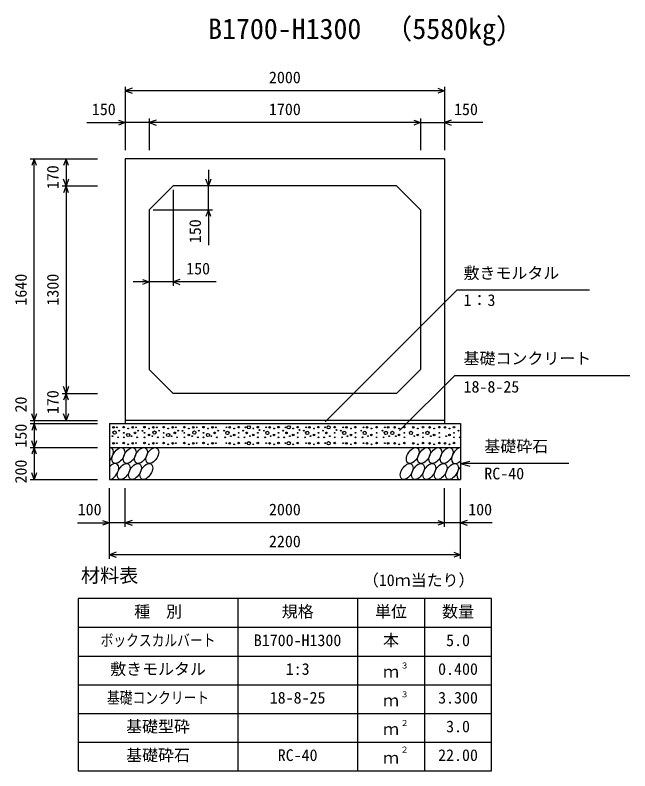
# Model space of a CAD drawing. Units: millimetres, scale not verified. Extents: x -50400 to 50400, y -17820 to 17820.
# Drawn here: x 31819 to 35672, y -10115 to -5377 of the extents above; entities that cross this region are included whole.
import ezdxf
from ezdxf.enums import TextEntityAlignment as Align

# ---------------------------------------------------------------- set-up
doc = ezdxf.new("R2010")
doc.units = ezdxf.units.MM
doc.header["$LTSCALE"] = 60
for name, color, linetype, lineweight in [('0-0_DIM', 7, 'Continuous', 25), ('0-2_HATCH', 6, 'Continuous', 25), ('0-3_HYO', 3, 'Continuous', 25), ('0-4_HYO2', 4, 'Continuous', 25), ('0-5_OUTLINE', 3, 'Continuous', 25), ('0-7_TXT', 7, 'Continuous', 25)]:
    doc.layers.add(name, color=color, linetype=linetype, lineweight=lineweight)
doc.styles.add('ＭＳ ゴシック', font='')
doc.styles.get('ＭＳ ゴシック').set_extended_font_data('MS Gothic')

msp = doc.modelspace()

# ---------------------------------------------------------------- linework, layer by layer
at = {"layer": '0-0_DIM'}
for p, q in [((32509.98, -5826.22), (32509.98, -6223.11)), ((34509.98, -5826.22), (34509.98, -6223.11)), ((34509.98, -5851.22), (32509.98, -5851.22)), ((32269.24, -6051.22), (32509.98, -6051.22)), ((32659.98, -6051.22), (32509.98, -6051.22)), ((32659.98, -6026.22), (32659.98, -6223.11)), ((34359.98, -6051.22), (32659.98, -6051.22)), ((34359.98, -6026.22), (34359.98, -6223.11)), ((34359.98, -6051.22), (34509.98, -6051.22)), ((34750.73, -6051.22), (34509.98, -6051.22)), ((31913.88, -6278.11), (32334.98, -6278.11)), ((31938.88, -7918.11), (31938.88, -6278.11)), ((32138.88, -6278.11), (32138.88, -6448.11)), ((33030.84, -6348.11), (33030.84, -6448.11)), ((32113.88, -6448.11), (32334.98, -6448.11)), ((32138.88, -6448.11), (32138.88, -7748.11)), ((32809.98, -6473.11), (32809.98, -7074.68)), ((33030.84, -6598.11), (33030.84, -6448.11)), ((32684.98, -6598.11), (33055.84, -6598.11)), ((33030.84, -6598.11), (33030.84, -6818.99)), ((32659.98, -7049.68), (32559.98, -7049.68)), ((32809.98, -7049.68), (32659.98, -7049.68)), ((33079.45, -7049.68), (32809.98, -7049.68)), ((33761.17, -7927.69), (34586.48, -7102.38)), ((35418.89, -7102.38), (34586.48, -7102.38)), ((34228.01, -7981.84), (34572.07, -7637.78)), ((35671.62, -7637.78), (34572.07, -7637.78)), ((32113.88, -7748.11), (32334.98, -7748.11)), ((32138.88, -7918.11), (32138.88, -7748.11)), ((31913.88, -7918.11), (32334.98, -7918.11)), ((31913.88, -7938.11), (32334.98, -7938.11)), ((31938.88, -7918.11), (31938.88, -7938.11)), ((31938.88, -7938.11), (31938.88, -8088.11)), ((31913.88, -8088.11), (32334.98, -8088.11)), ((31938.88, -8088.11), (31938.88, -8288.11)), ((34609.98, -8188.11), (34667.94, -8172.58)), ((35289.79, -8188.11), (34609.98, -8188.11)), ((34609.98, -8188.11), (34667.94, -8203.64)), ((31913.88, -8288.11), (32334.98, -8288.11)), ((32409.98, -8784.72), (32409.98, -8343.11)), ((32509.98, -8584.72), (32509.98, -8343.11)), ((34509.98, -8584.72), (34509.98, -8343.11)), ((34509.98, -8584.72), (34509.98, -8343.11)), ((34609.98, -8784.72), (34609.98, -8343.11)), ((32210.44, -8559.72), (32409.98, -8559.72)), ((32509.98, -8559.72), (32409.98, -8559.72)), ((34509.98, -8559.72), (32509.98, -8559.72)), ((34609.98, -8559.72), (34509.98, -8559.72)), ((34809.53, -8559.72), (34609.98, -8559.72)), ((34609.98, -8759.72), (32409.98, -8759.72))]:
    msp.add_line(p, q, dxfattribs=at)
for points in [[(32552.27, -5835.83), (32509.98, -5851.22), (32552.27, -5866.61)], [(34467.7, -5835.83), (34509.98, -5851.22), (34467.7, -5866.61)], [(32467.7, -6035.83), (32509.98, -6051.22), (32467.7, -6066.61)], [(32702.27, -6035.83), (32659.98, -6051.22), (32702.27, -6066.61)], [(34317.7, -6035.83), (34359.98, -6051.22), (34317.7, -6066.61)], [(34552.27, -6035.83), (34509.98, -6051.22), (34552.27, -6066.61)], [(31954.27, -6320.4), (31938.88, -6278.11), (31923.49, -6320.4)], [(32154.27, -6320.4), (32138.88, -6278.11), (32123.49, -6320.4)], [(32154.27, -6405.83), (32138.88, -6448.11), (32123.49, -6405.83)], [(33046.23, -6405.83), (33030.84, -6448.11), (33015.44, -6405.83)], [(32154.27, -6490.4), (32138.88, -6448.11), (32123.49, -6490.4)], [(33046.23, -6640.4), (33030.84, -6598.11), (33015.44, -6640.4)], [(32617.7, -7034.29), (32659.98, -7049.68), (32617.7, -7065.07)], [(32852.27, -7034.29), (32809.98, -7049.68), (32852.27, -7065.07)], [(32154.27, -7705.83), (32138.88, -7748.11), (32123.49, -7705.83)], [(32154.27, -7790.4), (32138.88, -7748.11), (32123.49, -7790.4)], [(31954.27, -7875.83), (31938.88, -7918.11), (31923.49, -7875.83)], [(32154.27, -7875.83), (32138.88, -7918.11), (32123.49, -7875.83)], [(31954.27, -7980.4), (31938.88, -7938.11), (31923.49, -7980.4)], [(31954.27, -8045.83), (31938.88, -8088.11), (31923.49, -8045.83)], [(31954.27, -8130.4), (31938.88, -8088.11), (31923.49, -8130.4)], [(31954.27, -8245.83), (31938.88, -8288.11), (31923.49, -8245.83)], [(32367.7, -8544.33), (32409.98, -8559.72), (32367.7, -8575.12)], [(32552.27, -8544.33), (32509.98, -8559.72), (32552.27, -8575.12)], [(34467.7, -8544.33), (34509.98, -8559.72), (34467.7, -8575.12)], [(34652.27, -8544.33), (34609.98, -8559.72), (34652.27, -8575.12)], [(32452.27, -8744.33), (32409.98, -8759.72), (32452.27, -8775.12)], [(34567.7, -8744.33), (34609.98, -8759.72), (34567.7, -8775.12)]]:
    msp.add_lwpolyline(points, dxfattribs=at)
at = {"layer": '0-2_HATCH'}
for centre, radius in [((32436.02, -7960.93), 5), ((32457.05, -7960.93), 2.5), ((32499.95, -7960.06), 5), ((32556.02, -7960.93), 5), ((32577.05, -7960.93), 2.5), ((32629.95, -7960.06), 5), ((32686.02, -7960.93), 5), ((32707.05, -7960.93), 2.5), ((32749.95, -7960.06), 5), ((32806.02, -7960.93), 5), ((32827.05, -7960.93), 2.5), ((32879.95, -7960.06), 5), ((32936.02, -7960.93), 5), ((32957.05, -7960.93), 2.5), ((32999.95, -7960.06), 5), ((33056.02, -7960.93), 5), ((33077.05, -7960.93), 2.5), ((33142.91, -7960.93), 2.5), ((33163.94, -7960.93), 5), ((33220.01, -7960.06), 5), ((33262.91, -7960.93), 2.5), ((33283.94, -7960.93), 10), ((33340.01, -7960.06), 5), ((33392.91, -7960.93), 2.5), ((33413.94, -7960.93), 5), ((33470.01, -7960.06), 5), ((33512.91, -7960.93), 2.5), ((33533.94, -7960.93), 10), ((33590.01, -7960.06), 5), ((33642.91, -7960.93), 2.5), ((33663.94, -7960.93), 5), ((33720.01, -7960.06), 5), ((33762.91, -7960.93), 2.5), ((33783.94, -7960.93), 10), ((33821.84, -7960.06), 5), ((33874.73, -7960.93), 2.5), ((33895.76, -7960.93), 5), ((33951.84, -7960.06), 5), ((34002.79, -7960.93), 2.5), ((34023.83, -7960.93), 5), ((34084.77, -7960.06), 5), ((34135.72, -7960.93), 2.5), ((34156.75, -7960.93), 5), ((34197.42, -7960.93), 5), ((34258.36, -7960.06), 5), ((34314.27, -7960.93), 5), ((34375.2, -7960.06), 5), ((34416.96, -7960.93), 5), ((34477.9, -7960.06), 5), ((34513.17, -7960.93), 5), ((34569.24, -7960.06), 5), ((32442.56, -7993.95), 10), ((32471.07, -7981.95), 2.5), ((32499.95, -7995.95), 2.5), ((32527.99, -8009.08), 10), ((32527.99, -7967.94), 2.5), ((32570.04, -7995.95), 5), ((32591.07, -7981.95), 2.5), ((32617.53, -7982.85), 2.5), ((32629.95, -7995.95), 2.5), ((32657.99, -8009.08), 5), ((32657.99, -7967.94), 2.5), ((32692.56, -7993.95), 10), ((32721.07, -7981.95), 2.5), ((32749.95, -7995.95), 2.5), ((32777.99, -8009.08), 10), ((32777.99, -7967.94), 2.5), ((32820.04, -7995.95), 5), ((32841.07, -7981.95), 2.5), ((32867.53, -7982.85), 2.5), ((32879.95, -7995.95), 2.5), ((32907.99, -8009.08), 5), ((32907.99, -7967.94), 2.5), ((32942.56, -7993.95), 10), ((32971.07, -7981.95), 2.5), ((32999.95, -7995.95), 2.5), ((33027.99, -8009.08), 10), ((33027.99, -7967.94), 2.5), ((33070.04, -7995.95), 5), ((33091.07, -7981.95), 2.5), ((33128.89, -7981.95), 2.5), ((33149.92, -7995.95), 10), ((33191.98, -8009.08), 5), ((33191.98, -7967.94), 2.5), ((33220.01, -7995.95), 2.5), ((33248.89, -7981.95), 2.5), ((33269.92, -7995.95), 5), ((33311.98, -8009.08), 5), ((33311.98, -7967.94), 2.5), ((33340.01, -7995.95), 2.5), ((33351.35, -7977.63), 2.5), ((33378.89, -7981.95), 2.5), ((33399.92, -7995.95), 10), ((33441.98, -8009.08), 5), ((33441.98, -7967.94), 2.5), ((33470.01, -7995.95), 2.5), ((33498.89, -7981.95), 2.5), ((33519.92, -7995.95), 5), ((33561.98, -8009.08), 5), ((33561.98, -7967.94), 2.5), ((33590.01, -7995.95), 2.5), ((33601.35, -7977.63), 2.5), ((33628.89, -7981.95), 2.5), ((33649.92, -7995.95), 10), ((33691.98, -8009.08), 5), ((33691.98, -7967.94), 2.5), ((33720.01, -7995.95), 2.5), ((33748.89, -7981.95), 2.5), ((33769.92, -7995.95), 5), ((33821.84, -7995.95), 2.5), ((33833.18, -7977.63), 2.5), ((33860.71, -7981.95), 2.5), ((33881.74, -7995.95), 10), ((33923.8, -8009.08), 5), ((33923.8, -7967.94), 2.5), ((33951.84, -7995.95), 2.5), ((33988.78, -7981.95), 2.5), ((34009.81, -7995.95), 10), ((34051.86, -8009.08), 5), ((34051.86, -7967.94), 2.5), ((34084.77, -7995.95), 2.5), ((34121.7, -7981.95), 2.5), ((34142.73, -7995.95), 10), ((34183.4, -7995.95), 10), ((34225.46, -8009.08), 5), ((34225.46, -7967.94), 2.5), ((34258.36, -7995.95), 2.5), ((34300.25, -7995.95), 10), ((34342.3, -8009.08), 5), ((34342.3, -7967.94), 2.5), ((34375.2, -7995.95), 2.5), ((34402.94, -7995.95), 10), ((34445, -8009.08), 5), ((34445, -7967.94), 2.5), ((34477.9, -7995.95), 2.5), ((34541.2, -8009.08), 5), ((34541.2, -7967.94), 2.5), ((34569.24, -7995.95), 2.5), ((34598.12, -7981.95), 2.5), ((32429.01, -8016.09), 2.5), ((32464.06, -8023.96), 2.5), ((32499.95, -8023.96), 2.5), ((32549.01, -8016.09), 2.5), ((32584.06, -8023.96), 2.5), ((32629.95, -8023.96), 2.5), ((32679.01, -8016.09), 2.5), ((32714.06, -8023.96), 2.5), ((32749.95, -8023.96), 2.5), ((32799.01, -8016.09), 2.5), ((32834.06, -8023.96), 2.5), ((32879.95, -8023.96), 2.5), ((32929.01, -8016.09), 2.5), ((32964.06, -8023.96), 2.5), ((32999.95, -8023.96), 2.5), ((33049.01, -8016.09), 2.5), ((33084.06, -8023.96), 2.5), ((33135.9, -8023.96), 2.5), ((33170.95, -8016.09), 2.5), ((33220.01, -8023.96), 2.5), ((33255.9, -8023.96), 2.5), ((33283.94, -8060.93), 10), ((33290.95, -8016.09), 2.5), ((33340.01, -8023.96), 2.5), ((33385.9, -8023.96), 2.5), ((33420.95, -8016.09), 2.5), ((33470.01, -8023.96), 2.5), ((33505.9, -8023.96), 2.5), ((33533.94, -8060.93), 10), ((33540.95, -8016.09), 2.5), ((33590.01, -8023.96), 2.5), ((33635.9, -8023.96), 2.5), ((33670.95, -8016.09), 2.5), ((33720.01, -8023.96), 2.5), ((33755.9, -8023.96), 2.5), ((33783.94, -8060.93), 10), ((33790.95, -8016.09), 2.5), ((33821.84, -8023.96), 2.5), ((33867.72, -8023.96), 2.5), ((33902.77, -8016.09), 2.5), ((33951.84, -8023.96), 2.5), ((33995.79, -8023.96), 2.5), ((34030.83, -8016.09), 2.5), ((34084.77, -8023.96), 2.5), ((34128.71, -8023.96), 2.5), ((34163.76, -8016.09), 2.5), ((34204.43, -8016.09), 2.5), ((34258.36, -8023.96), 2.5), ((34321.27, -8016.09), 2.5), ((34375.2, -8023.96), 2.5), ((34423.97, -8016.09), 2.5), ((34477.9, -8023.96), 2.5), ((34520.17, -8016.09), 2.5), ((34569.24, -8023.96), 2.5), ((34605.13, -8023.96), 2.5), ((32436.02, -8060.93), 5), ((32457.05, -8060.93), 2.5), ((32499.95, -8060.06), 5), ((32527.99, -8067.94), 2.5), ((32556.02, -8060.93), 5), ((32577.05, -8060.93), 2.5), ((32629.95, -8060.06), 5), ((32657.99, -8067.94), 2.5), ((32686.02, -8060.93), 5), ((32707.05, -8060.93), 2.5), ((32749.95, -8060.06), 5), ((32777.99, -8067.94), 2.5), ((32806.02, -8060.93), 5), ((32827.05, -8060.93), 2.5), ((32879.95, -8060.06), 5), ((32907.99, -8067.94), 2.5), ((32936.02, -8060.93), 5), ((32957.05, -8060.93), 2.5), ((32999.95, -8060.06), 5), ((33027.99, -8067.94), 2.5), ((33056.02, -8060.93), 5), ((33077.05, -8060.93), 2.5), ((33142.91, -8060.93), 2.5), ((33163.94, -8060.93), 5), ((33191.98, -8067.94), 2.5), ((33220.01, -8060.06), 5), ((33262.91, -8060.93), 2.5), ((33311.98, -8067.94), 2.5), ((33340.01, -8060.06), 5), ((33392.91, -8060.93), 2.5), ((33413.94, -8060.93), 5), ((33441.98, -8067.94), 2.5), ((33470.01, -8060.06), 5), ((33512.91, -8060.93), 2.5), ((33561.98, -8067.94), 2.5), ((33590.01, -8060.06), 5), ((33642.91, -8060.93), 2.5), ((33663.94, -8060.93), 5), ((33691.98, -8067.94), 2.5), ((33720.01, -8060.06), 5), ((33762.91, -8060.93), 2.5), ((33821.84, -8060.06), 5), ((33874.73, -8060.93), 2.5), ((33895.76, -8060.93), 5), ((33923.8, -8067.94), 2.5), ((33951.84, -8060.06), 5), ((34002.79, -8060.93), 2.5), ((34023.83, -8060.93), 5), ((34051.86, -8067.94), 2.5), ((34084.77, -8060.06), 5), ((34135.72, -8060.93), 2.5), ((34156.75, -8060.93), 5), ((34197.42, -8060.93), 5), ((34225.46, -8067.94), 2.5), ((34258.36, -8060.06), 5), ((34314.27, -8060.93), 5), ((34342.3, -8067.94), 2.5), ((34375.2, -8060.06), 5), ((34416.96, -8060.93), 5), ((34445, -8067.94), 2.5), ((34477.9, -8060.06), 5), ((34513.17, -8060.93), 5), ((34541.2, -8067.94), 2.5), ((34569.24, -8060.06), 5)]:
    msp.add_circle(centre, radius, dxfattribs=at)
for centre, start_param, end_param in [((32395.33, -8138.12), 4.3355439, 6.7245934), ((34594.54, -8138.12), 0.4199491, 4.357003), ((32428.58, -8238.11), 3.4740877, 7.5860497), ((34627.79, -8238.11), 1.2805297, 3.4964223)]:
    msp.add_ellipse(centre, major_axis=(29.09, 47.08), ratio=0.5792, start_param=start_param, end_param=end_param, dxfattribs=at)
for centre in [(32466.29, -8138.12), (32537.24, -8138.12), (32608.2, -8138.12), (32679.15, -8138.12), (34310.71, -8138.12), (34381.67, -8138.12), (34452.63, -8138.12), (34523.58, -8138.12), (32499.53, -8238.11), (32570.49, -8238.11), (32641.45, -8238.11), (34273.01, -8238.11), (34343.96, -8238.11), (34414.92, -8238.11), (34485.87, -8238.11), (34556.83, -8238.11)]:
    msp.add_ellipse(centre, major_axis=(29.09, 47.08), ratio=0.5792, dxfattribs=at)
at = {"layer": '0-3_HYO'}
for p, q in [((33214.98, -9034.72), (33214.98, -10114.72)), ((33964.98, -9034.72), (33964.98, -10114.72)), ((34384.98, -9034.72), (34384.98, -10114.72)), ((32214.98, -9214.72), (34804.98, -9214.72))]:
    msp.add_line(p, q, dxfattribs=at)
msp.add_lwpolyline([(32214.98, -10114.72), (34804.98, -10114.72), (34804.98, -9034.72), (32214.98, -9034.72)], close=True, dxfattribs=at)
at = {"layer": '0-4_HYO2'}
for p, q in [((32214.98, -9394.72), (34804.98, -9394.72)), ((32214.98, -9574.72), (34804.98, -9574.72)), ((32214.98, -9754.72), (34804.98, -9754.72)), ((32214.98, -9934.72), (34804.98, -9934.72))]:
    msp.add_line(p, q, dxfattribs=at)
at = {"layer": '0-5_OUTLINE'}
for p, q in [((34509.98, -6278.11), (32509.98, -6278.11)), ((32509.98, -6278.11), (32509.98, -7938.11)), ((34509.98, -6278.11), (34509.98, -7938.11)), ((32659.98, -6598.11), (32809.98, -6448.11)), ((34209.98, -6448.11), (32809.98, -6448.11)), ((34359.98, -6598.11), (34209.98, -6448.11)), ((32659.98, -6598.11), (32659.98, -7598.11)), ((34359.98, -6598.11), (34359.98, -7598.11)), ((32809.98, -7748.11), (32659.98, -7598.11)), ((34209.98, -7748.11), (34359.98, -7598.11)), ((34209.98, -7748.11), (32809.98, -7748.11)), ((32409.98, -7938.11), (32409.98, -8288.11)), ((32409.98, -7938.11), (34609.98, -7938.11)), ((34509.98, -7918.11), (32509.98, -7918.11)), ((34609.98, -7938.11), (34609.98, -8288.11)), ((32409.98, -8088.11), (34609.98, -8088.11)), ((32409.98, -8288.11), (34609.98, -8288.11))]:
    msp.add_line(p, q, dxfattribs=at)

# ---------------------------------------------------------------- texts
at = {"layer": '0-0_DIM', "style": 'ＭＳ ゴシック'}
for s, p in [('2000', (33409.98, -5826.22)), ('150', (32300.34, -6026.22)), ('1700', (33409.98, -6026.22)), ('150', (34569.62, -6026.22)), ('150', (32891.39, -7024.68)), ('敷きモルタル', (34629.33, -7052.38)), ('1：3', (34629.33, -7222.5)), ('基礎コンクリート', (34629.33, -7587.78)), ('18-8-25', (34629.33, -7765.41)), ('基礎砕石', (34759.72, -8138.11)), ('RC-40', (34759.72, -8309.49)), ('100', (32211.34, -8534.72)), ('2000', (33409.98, -8534.72)), ('100', (34658.62, -8534.72)), ('2200', (33409.98, -8734.72))]:
    msp.add_text(s, height=73.31, dxfattribs=at).set_placement(p, align=Align.BOTTOM_LEFT)
for s, p in [('170', (32113.88, -6468.11)), ('150', (33005.84, -6806.61)), ('1640', (31913.88, -7198.11)), ('1300', (32113.88, -7198.11)), ('170', (32113.88, -7878.11)), ('20', (31913.88, -7868.04)), ('150', (31913.88, -8088.11)), ('200', (31913.88, -8313.11))]:
    msp.add_text(s, height=73.31, rotation=90, dxfattribs=at).set_placement(p, align=Align.BOTTOM_LEFT)
at = {"layer": '0-7_TXT', "style": 'ＭＳ ゴシック'}
for s, height, p in [('B1700-H1300', 128.3, (33028.73, -5565.61)), ('（5580kg）', 128.3, (34133.57, -5565.61)), ('材料表', 87.98, (32231.65, -8959.72)), ('（10ｍ当たり）', 73.31, (33998.31, -8978.06)), ('種\u3000別', 73.31, (32564.98, -9174.72)), ('規格', 73.31, (33489.98, -9174.72)), ('単位', 73.31, (34074.98, -9174.72)), ('数量', 73.31, (34494.98, -9174.72)), ('B1700-H1300', 73.31, (33314.98, -9354.72)), ('本', 73.31, (34124.98, -9354.72)), ('5.0', 73.31, (34519.98, -9354.72)), ('敷きモルタル', 73.31, (32414.98, -9534.72)), ('1:3', 73.31, (33514.98, -9534.72)), ('ｍ', 73.31, (34124.98, -9551.39)), ('３', 36.66, (34234.22, -9484.11)), ('0.400', 73.31, (34469.98, -9534.72)), ('３', 36.66, (34234.22, -9664.11)), ('18-8-25', 73.31, (33414.98, -9714.72)), ('ｍ', 73.31, (34124.98, -9731.39)), ('3.300', 73.31, (34469.98, -9714.72)), ('基礎型砕', 73.31, (32514.98, -9894.72)), ('２', 36.66, (34234.22, -9844.11)), ('3.0', 73.31, (34519.98, -9894.72)), ('ｍ', 73.31, (34124.98, -9911.39)), ('基礎砕石', 73.31, (32514.98, -10074.72)), ('RC-40', 73.31, (33464.98, -10074.72)), ('２', 36.66, (34234.22, -10010.78)), ('22.00', 73.31, (34469.98, -10074.72)), ('ｍ', 73.31, (34124.98, -10091.39))]:
    msp.add_text(s, height=height, dxfattribs=at).set_placement(p, align=Align.BOTTOM_LEFT)
at = {"layer": '0-7_TXT', "style": 'ＭＳ ゴシック', "width": 0.8}
for s, p in [('ボックスカルバート', (32354.98, -9354.72)), ('基礎コンクリート', (32394.98, -9714.72))]:
    msp.add_text(s, height=73.31, dxfattribs=at).set_placement(p, align=Align.BOTTOM_LEFT)

doc.saveas('drawing.dxf')
